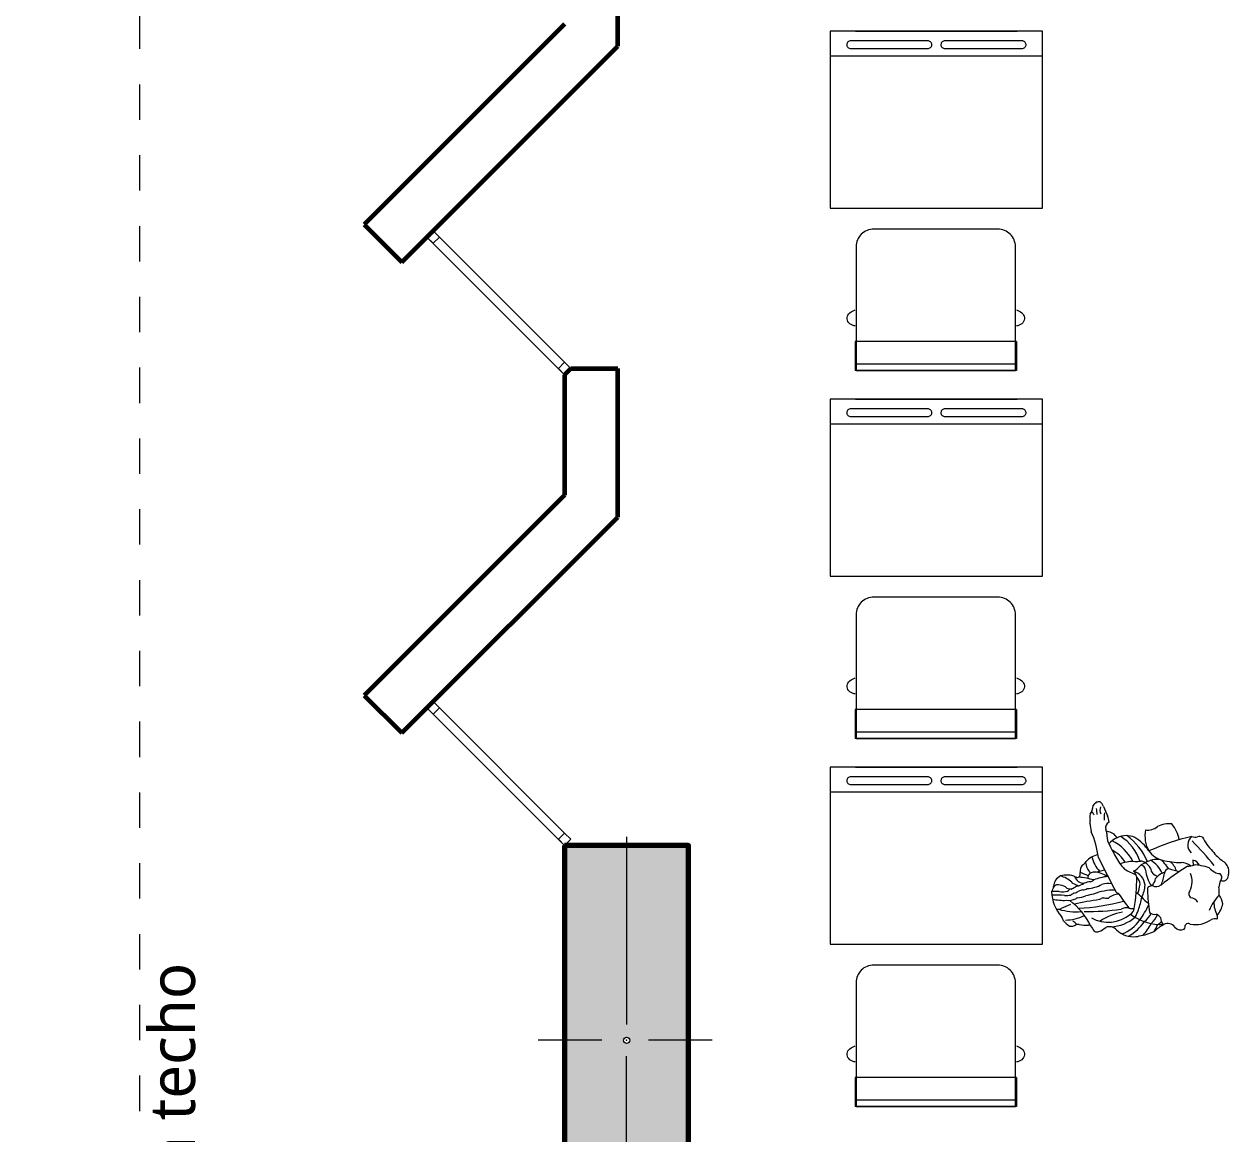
# Model space of a CAD drawing. Header units: millimetres. Extents: x 1 to 121, y 0 to 90.
# Drawn here: x 11.057 to 14.479, y 24.639 to 27.773 of the extents above; entities that cross this region are included whole.
import ezdxf
from ezdxf import colors
from ezdxf.entities.mleader import LeaderData, LeaderLine
from ezdxf.math import Vec2, Vec3

# ---------------------------------------------------------------- set-up
doc = ezdxf.new("R2010")
doc.units = ezdxf.units.MM
doc.linetypes.add('DASHED2', pattern=[0.375, 0.25, -0.125])
doc.linetypes.add('HIDDEN2', pattern=[0.1875, 0.125, -0.0625])
for name, color, linetype, lineweight in [('COLUMNAS 50', 32, 'Continuous', 70), ('Equipamiento SR', 23, 'Continuous', 0), ('GRAFO 02', 7, 'Continuous', 20), ('letras sr', 7, 'Continuous', 5), ('MOBILIARIO_Pluma_Nº__41', 7, 'Continuous', 20), ('Muros el', 144, 'Continuous', 60), ('PERSONAS', 8, 'Continuous', 0), ('proyecciones', 1, 'DASHED2', 5), ('Vanos', 140, 'Continuous', 5)]:
    doc.layers.add(name, color=color, linetype=linetype, lineweight=lineweight)
doc.layers.add('MOBILIARIO_Pluma_Nº__61', color=7, linetype='Continuous', lineweight=20, true_color=0x6a6a6a)
doc.styles.add('Generales', font='trebuc.ttf', dxfattribs={"height": 0.1})

# ---------------------------------------------------------------- blocks, each defined once
blk = doc.blocks.new('Columna 1.10 x0.30')
at = {"true_color": 0xc7c8ca}
h = blk.add_hatch(color=9, dxfattribs=at)
h.dxf.hatch_style = 1
h.paths.add_polyline_path([(-234.8493, 113.8066), (-235.9493, 113.8066), (-235.9493, 113.4566), (-234.8493, 113.4566)])
h.paths.add_polyline_path([(-235.3906, 113.6316, -1), (-235.408, 113.6316, -1)], flags=16)
at = {"layer": 'COLUMNAS 50', "color": 1, "linetype": 'Continuous', "lineweight": 5}
for p, q in [((-235.3993, 113.8732), (-235.3993, 113.6932)), ((-235.9743, 113.6316), (-235.4443, 113.6316)), ((-234.8243, 113.6316), (-235.3543, 113.6316)), ((-235.3993, 113.5616), (-235.3993, 113.3816))]:
    blk.add_line(p, q, dxfattribs=at)
at = {"layer": 'COLUMNAS 50', "linetype": 'Continuous'}
blk.add_lwpolyline([(-235.9493, 113.4566), (-234.8493, 113.4566), (-234.8493, 113.8066), (-235.9493, 113.8066)], close=True, dxfattribs=at)
at = {"layer": 'COLUMNAS 50', "color": 1, "linetype": 'Continuous', "lineweight": 5}
blk.add_circle((-235.3993, 113.6316), 0.00871, dxfattribs=at)
blk.add_point((-235.3993, 113.6316), dxfattribs=at)
blk = doc.blocks.new('School Desk 2')
at = {"layer": 'Equipamiento SR', "linetype": 'Continuous'}
for p, q in [((0.1995, 0.3017), (0.6995, 0.3017)), ((0.1995, -0.2983), (0.1995, 0.3017)), ((0.629, 0.3017), (0.629, -0.2983)), ((0.6995, 0.3017), (0.6995, -0.2983)), ((-0.1265, 0.2428), (-0.129, 0.2394)), ((-0.1236, 0.2457), (-0.1265, 0.2428)), ((-0.1203, 0.2479), (-0.1236, 0.2457)), ((-0.1168, 0.2494), (-0.1203, 0.2479)), ((-0.113, 0.2502), (-0.1168, 0.2494)), ((-0.1092, 0.2502), (-0.113, 0.2502)), ((-0.1055, 0.2494), (-0.1092, 0.2502)), ((-0.1019, 0.2479), (-0.1055, 0.2494)), ((-0.0987, 0.2457), (-0.1019, 0.2479)), ((-0.0957, 0.2428), (-0.0987, 0.2457)), ((-0.0933, 0.2394), (-0.0957, 0.2428)), ((0.6507, 0.2435), (0.651, 0.2457)), ((0.6507, 0.2424), (0.6507, 0.2435)), ((0.6507, 0.027), (0.6507, 0.2424)), ((0.651, 0.2457), (0.6517, 0.2477)), ((0.6517, 0.2477), (0.6526, 0.2497)), ((0.6526, 0.2497), (0.6539, 0.2514)), ((0.6539, 0.2514), (0.6553, 0.2528)), ((0.6553, 0.2528), (0.657, 0.2539)), ((0.657, 0.2539), (0.6587, 0.2546)), ((0.6587, 0.2546), (0.6606, 0.255)), ((0.6606, 0.255), (0.6625, 0.255)), ((0.6625, 0.255), (0.6644, 0.2546)), ((0.6644, 0.2546), (0.6662, 0.2539)), ((0.6662, 0.2539), (0.6678, 0.2528)), ((0.6678, 0.2528), (0.6693, 0.2514)), ((0.6693, 0.2514), (0.6705, 0.2497)), ((0.6705, 0.2497), (0.6714, 0.2477)), ((0.6714, 0.2477), (0.6721, 0.2457)), ((0.6721, 0.2457), (0.6724, 0.2435)), ((0.6724, 0.2435), (0.6724, 0.2424)), ((0.6724, 0.2424), (0.6724, 0.027)), ((-0.241, 0.228), (-0.2591, 0.228)), ((-0.2591, 0.228), (-0.2591, -0.228)), ((-0.1767, 0.228), (-0.241, 0.228)), ((-0.241, 0.228), (-0.241, -0.228)), ((-0.1767, 0.228), (-0.1767, -0.228)), ((-0.1322, 0.2314), (-0.1327, 0.228)), ((-0.1309, 0.2356), (-0.1322, 0.2314)), ((-0.129, 0.2394), (-0.1309, 0.2356)), ((-0.0924, 0.2375), (-0.0933, 0.2394)), ((-0.0876, 0.228), (-0.0924, 0.2375)), ((0.6995, -0.2263), (0.6995, 0.2297)), ((0.6507, 0.0259), (0.6507, 0.027)), ((0.651, 0.0238), (0.6507, 0.0259)), ((0.6517, 0.0217), (0.651, 0.0238)), ((0.6526, 0.0198), (0.6517, 0.0217)), ((0.6539, 0.0181), (0.6526, 0.0198)), ((0.6553, 0.0166), (0.6539, 0.0181)), ((0.657, 0.0155), (0.6553, 0.0166)), ((0.6587, 0.0148), (0.657, 0.0155)), ((0.6606, 0.0144), (0.6587, 0.0148)), ((0.6625, 0.0144), (0.6606, 0.0144)), ((0.6644, 0.0148), (0.6625, 0.0144)), ((0.6662, 0.0155), (0.6644, 0.0148)), ((0.6678, 0.0166), (0.6662, 0.0155)), ((0.6693, 0.0181), (0.6678, 0.0166)), ((0.6705, 0.0198), (0.6693, 0.0181)), ((0.6714, 0.0217), (0.6705, 0.0198)), ((0.6721, 0.0238), (0.6714, 0.0217)), ((0.6724, 0.0259), (0.6721, 0.0238)), ((0.6724, 0.027), (0.6724, 0.0259)), ((0.6507, -0.0225), (0.651, -0.0203)), ((0.6507, -0.0236), (0.6507, -0.0225)), ((0.6507, -0.2389), (0.6507, -0.0236)), ((0.651, -0.0203), (0.6517, -0.0182)), ((0.6517, -0.0182), (0.6526, -0.0163)), ((0.6526, -0.0163), (0.6539, -0.0146)), ((0.6539, -0.0146), (0.6553, -0.0132)), ((0.6553, -0.0132), (0.657, -0.0121)), ((0.657, -0.0121), (0.6587, -0.0113)), ((0.6587, -0.0113), (0.6606, -0.0109)), ((0.6606, -0.0109), (0.6625, -0.0109)), ((0.6625, -0.0109), (0.6644, -0.0113)), ((0.6644, -0.0113), (0.6662, -0.0121)), ((0.6662, -0.0121), (0.6678, -0.0132)), ((0.6678, -0.0132), (0.6693, -0.0146)), ((0.6693, -0.0146), (0.6705, -0.0163)), ((0.6705, -0.0163), (0.6714, -0.0182)), ((0.6714, -0.0182), (0.6721, -0.0203)), ((0.6721, -0.0203), (0.6724, -0.0225)), ((0.6724, -0.0225), (0.6724, -0.0236)), ((0.6724, -0.0236), (0.6724, -0.2389)), ((-0.241, -0.228), (-0.2591, -0.228)), ((-0.1767, -0.228), (-0.241, -0.228)), ((-0.1327, -0.228), (-0.1322, -0.2314)), ((-0.1322, -0.2314), (-0.1309, -0.2356)), ((-0.1309, -0.2356), (-0.129, -0.2394)), ((-0.129, -0.2394), (-0.1265, -0.2428)), ((-0.0957, -0.2428), (-0.0933, -0.2394)), ((-0.0933, -0.2394), (-0.0924, -0.2375)), ((-0.0924, -0.2375), (-0.0876, -0.228)), ((0.6507, -0.24), (0.6507, -0.2389)), ((0.6724, -0.2389), (0.6724, -0.24)), ((-0.1265, -0.2428), (-0.1236, -0.2457)), ((-0.1236, -0.2457), (-0.1203, -0.2479)), ((-0.1203, -0.2479), (-0.1168, -0.2494)), ((-0.1168, -0.2494), (-0.113, -0.2502)), ((-0.113, -0.2502), (-0.1092, -0.2502)), ((-0.1092, -0.2502), (-0.1055, -0.2494)), ((-0.1055, -0.2494), (-0.1019, -0.2479)), ((-0.1019, -0.2479), (-0.0987, -0.2457)), ((-0.0987, -0.2457), (-0.0957, -0.2428)), ((0.651, -0.2422), (0.6507, -0.24)), ((0.6517, -0.2443), (0.651, -0.2422)), ((0.6526, -0.2462), (0.6517, -0.2443)), ((0.6539, -0.2479), (0.6526, -0.2462)), ((0.6553, -0.2493), (0.6539, -0.2479)), ((0.657, -0.2505), (0.6553, -0.2493)), ((0.6587, -0.2512), (0.657, -0.2505)), ((0.6606, -0.2516), (0.6587, -0.2512)), ((0.6625, -0.2516), (0.6606, -0.2516)), ((0.6644, -0.2512), (0.6625, -0.2516)), ((0.6662, -0.2505), (0.6644, -0.2512)), ((0.6678, -0.2493), (0.6662, -0.2505)), ((0.6693, -0.2479), (0.6678, -0.2493)), ((0.6705, -0.2462), (0.6693, -0.2479)), ((0.6714, -0.2443), (0.6705, -0.2462)), ((0.6721, -0.2422), (0.6714, -0.2443)), ((0.6724, -0.24), (0.6721, -0.2422)), ((0.6995, -0.2983), (0.1995, -0.2983)), ((0.629, -0.2833), (0.6295, -0.2833))]:
    blk.add_line(p, q, dxfattribs=at)
blk.add_lwpolyline([(-0.2591, 0.225), (0.0909, 0.225, -0.414214), (0.1409, 0.175), (0.1409, -0.175, -0.414214), (0.0909, -0.225), (-0.2591, -0.225), (-0.2591, 0.225)], format="xyb", dxfattribs=at)
blk = doc.blocks.new('A$C64873CB9')
at = {"layer": 'MOBILIARIO_Pluma_Nº__41', "linetype": 'Continuous', "lineweight": 0, "true_color": 0x000000}
h = blk.add_hatch(color=18, dxfattribs=at)
h.paths.add_polyline_path([(0.1, 1.2), (0.1, 1.2), (0.1, 1.2), (0.1, 1.2), (0.1, 1.2), (0.1, 1.1), (0.1, 1.1), (0.1, 1.1), (0, 1.1), (0, 1.1), (0, 1), (0, 1), (0, 0.9), (0, 0.8), (0, 0.8), (0.1, 0.7), (0.1, 0.7), (0.1, 0.7), (0.2, 0.7), (0.3, 0.7), (0.3, 0.7), (0.3, 0.8), (0.4, 0.8), (0.4, 0.8), (0.4, 0.9), (0.4, 0.9), (0.4, 1), (0.3, 1.1), (0.3, 1.1), (0.3, 1.1), (0.3, 1.1), (0.3, 1.1), (0.3, 1.1), (0.3, 1.1), (0.3, 1.1), (0.3, 1.1), (0.3, 1.1), (0.3, 1.1), (0.3, 1.1), (0.3, 1.1), (0.3, 1.1), (0.3, 1.1), (0.3, 1.1), (0.3, 1.1), (0.3, 1.1), (0.3, 1.1), (0.3, 1.1), (0.3, 1.1), (0.3, 1.1), (0.3, 1.1), (0.3, 1.1), (0.3, 1.1), (0.3, 1.1), (0.3, 1.1), (0.3, 1.1), (0.3, 1.1), (0.3, 1.1), (0.3, 1.1), (0.3, 1.1), (0.3, 1.2), (0.3, 1.2), (0.3, 1.2), (0.3, 1.2), (0.3, 1.2), (0.3, 1.2), (0.3, 1.2), (0.3, 1.2), (0.3, 1.2), (0.3, 1.3), (0.3, 1.3), (0.3, 1.3), (0.3, 1.3), (0.3, 1.3), (0.3, 1.3), (0.3, 1.3), (0.3, 1.3), (0.2, 1.3), (0.2, 1.4), (0.1, 1.3), (0.1, 1.3), (0.1, 1.3), (0.1, 1.3), (0.1, 1.2), (0.1, 1.2), (0.1, 1.2), (0.1, 1.2), (0.1, 1.2)])
h.paths.add_polyline_path([(0.1, 1.2), (0.1, 1.3), (0.1, 1.3), (0.1, 1.3), (0.1, 1.3), (0.2, 1.3), (0.2, 1.3), (0.2, 1.3), (0.2, 1.3), (0.2, 1.3), (0.2, 1.3), (0.2, 1.3), (0.2, 1.3), (0.2, 1.3), (0.2, 1.3), (0.2, 1.3), (0.2, 1.3), (0.3, 1.2), (0.3, 1.2), (0.2, 1.2), (0.2, 1.2), (0.2, 1.1), (0.2, 1.1), (0.2, 1.1), (0.2, 1.1), (0.2, 1.1), (0.2, 1.1), (0.2, 1.1), (0.2, 1.1), (0.2, 1), (0.2, 1), (0.2, 1.1), (0.2, 1.1), (0.1, 1.1), (0.1, 1.1), (0.1, 1.1), (0.1, 1.1), (0.1, 1.1), (0.1, 1.1), (0.1, 1.1), (0.1, 1.1), (0.1, 1.1), (0.1, 1.1), (0.2, 1.1), (0.1, 1.2)], flags=0)
for points in [[(0.1, 0), (0.1, 0), (0.1, 0), (0.1, 0), (0.1, 0), (0.1, 0), (0.2, 0), (0.2, 0), (0.2, 0), (0.2, 0.1), (0.2, 0.1), (0.2, 0.1), (0.2, 0.1), (0.2, 0.1), (0.2, 0.1), (0.2, 0.1), (0.2, 0.1), (0.2, 0.1), (0.2, 0.1), (0.2, 0.1), (0.2, 0.1), (0.2, 0.1), (0.2, 0.1), (0.1, 0.1), (0.1, 0.1), (0.1, 0.1), (0.1, 0.1), (0.1, 0.1), (0.1, 0.1), (0.1, 0.1), (0.1, 0.1), (0.1, 0.1), (0.1, 0.1), (0.1, 0.1), (0.1, 0.1), (0.1, 0.1)], [(0.2, 1.2), (0.2, 1.2), (0.2, 1.2), (0.2, 1.2)], [(0.2, 0.1), (0.2, 0.1), (0.2, 0), (0.2, 0), (0.2, 0), (0.2, 0), (0.2, 0), (0.3, 0), (0.3, 0.1), (0.2, 0.1), (0.2, 0.1), (0.2, 0.1), (0.2, 0.1), (0.2, 0.1), (0.2, 0.1), (0.2, 0.1), (0.2, 0.1), (0.2, 0.1), (0.2, 0.1), (0.2, 0.1), (0.2, 0.1), (0.2, 0.1), (0.2, 0.1), (0.2, 0.1), (0.2, 0.1), (0.2, 0.1), (0.2, 0.1), (0.2, 0.1), (0.2, 0.1), (0.2, 0.1), (0.2, 0.1), (0.2, 0.1), (0.2, 0.1), (0.2, 0.1), (0.2, 0.1), (0.2, 0.1), (0.2, 0.1)]]:
    blk.add_hatch(color=18, dxfattribs=at).paths.add_polyline_path(points)
at = {"layer": 'MOBILIARIO_Pluma_Nº__61', "linetype": 'Continuous', "lineweight": 0, "true_color": 0x353535}
for points in [[(0.1, 0.7), (0, 0.7), (0, 0.7), (0, 0.6), (0, 0.6), (0, 0.6), (0, 0.5), (0, 0.5), (0, 0.5), (0, 0.5), (0, 0.5), (0, 0.5), (0, 0.5), (0.1, 0.5), (0.1, 0.5), (0.1, 0.5), (0.1, 0.5), (0.1, 0.5), (0.2, 0.5), (0.2, 0.5), (0.2, 0.4), (0.2, 0.4), (0.2, 0.3), (0.2, 0.3), (0.2, 0.2), (0.2, 0.2), (0.2, 0.2), (0.2, 0.1), (0.2, 0.1), (0.2, 0.1), (0.2, 0.1), (0.2, 0.1), (0.2, 0.1), (0.2, 0.1), (0.2, 0.1), (0.2, 0.1), (0.2, 0.1), (0.2, 0.1), (0.2, 0.1), (0.2, 0.1), (0.2, 0.1), (0.2, 0.1), (0.2, 0.1), (0.2, 0.1), (0.2, 0.1), (0.2, 0.1), (0.2, 0.1), (0.2, 0.1), (0.2, 0.1), (0.2, 0.1), (0.2, 0.1), (0.2, 0.1), (0.2, 0.1), (0.2, 0.1), (0.2, 0.1), (0.2, 0.1), (0.2, 0.1), (0.2, 0.1), (0.2, 0.1), (0.3, 0.2), (0.3, 0.2), (0.3, 0.2), (0.3, 0.3), (0.3, 0.3), (0.3, 0.3), (0.3, 0.3), (0.3, 0.3), (0.3, 0.3), (0.2, 0.3), (0.2, 0.3), (0.2, 0.4), (0.2, 0.4), (0.2, 0.4), (0.2, 0.4), (0.2, 0.4), (0.2, 0.4), (0.2, 0.4), (0.2, 0.4), (0.2, 0.4), (0.2, 0.5), (0.3, 0.5), (0.3, 0.5), (0.3, 0.5), (0.3, 0.5), (0.3, 0.5), (0.3, 0.5), (0.3, 0.5), (0.3, 0.5), (0.3, 0.5), (0.3, 0.5), (0.3, 0.5), (0.3, 0.5), (0.4, 0.5), (0.4, 0.5), (0.4, 0.6), (0.3, 0.8), (0.3, 0.7), (0.3, 0.7), (0.2, 0.7), (0.1, 0.7), (0.1, 0.7)], [(0.2, 1.2), (0.2, 1.2), (0.2, 1.3), (0.2, 1.3), (0.2, 1.2), (0.2, 1.2), (0.2, 1.2), (0.2, 1.2), (0.1, 1.2), (0.1, 1.2), (0.2, 1.2), (0.2, 1.2), (0.2, 1.2)], [(0.1, 0.3), (0.1, 0.3), (0.1, 0.3), (0.1, 0.2), (0.1, 0.2), (0.1, 0.2), (0.1, 0.1), (0.1, 0.1), (0.1, 0.1), (0.1, 0.1), (0.1, 0.1), (0.1, 0.1), (0.1, 0.1), (0.1, 0.1), (0.1, 0.1), (0.1, 0.1), (0.1, 0.1), (0.2, 0.1), (0.2, 0.1), (0.2, 0.1), (0.2, 0.1), (0.2, 0.1), (0.2, 0.1), (0.2, 0.1), (0.2, 0.1), (0.2, 0.1), (0.2, 0.1), (0.2, 0.1), (0.2, 0.1), (0.2, 0.2), (0.2, 0.2), (0.2, 0.2), (0.2, 0.3), (0.2, 0.3), (0.1, 0.3), (0.1, 0.3)], [(0.2, 1.2), (0.2, 1.2), (0.2, 1.2), (0.2, 1.2), (0.2, 1.2), (0.2, 1.2), (0.2, 1.2)]]:
    blk.add_hatch(color=250, dxfattribs=at).paths.add_polyline_path(points)
at = {"layer": 'MOBILIARIO_Pluma_Nº__61', "linetype": 'Continuous', "lineweight": 0, "true_color": 0x1a1a1a}
for points in [[(0.1, 1.3), (0.1, 1.2), (0.1, 1.2), (0.2, 1.1), (0.1, 1.1), (0.1, 1.1), (0.1, 1.1), (0.1, 1.1), (0.1, 1.1), (0.1, 1.1), (0.1, 1.1), (0.1, 1.1), (0.1, 1.1), (0.1, 1.1), (0.1, 1.1), (0.1, 1.1), (0.1, 1.1), (0.2, 1.1), (0.2, 1.1), (0.2, 1), (0.2, 1), (0.2, 1.1), (0.2, 1.1), (0.2, 1.1), (0.2, 1.1), (0.2, 1.1), (0.2, 1.1), (0.2, 1.1), (0.2, 1.1), (0.2, 1.1), (0.2, 1.1), (0.2, 1.1), (0.2, 1.1), (0.2, 1.1), (0.2, 1.1), (0.2, 1.1), (0.2, 1.2), (0.2, 1.2), (0.3, 1.2), (0.3, 1.2), (0.2, 1.3), (0.2, 1.3), (0.2, 1.3), (0.2, 1.3), (0.2, 1.3), (0.2, 1.3), (0.2, 1.3), (0.2, 1.3), (0.2, 1.3), (0.2, 1.3), (0.2, 1.3), (0.2, 1.3), (0.2, 1.3), (0.2, 1.3), (0.2, 1.3), (0.1, 1.3), (0.1, 1.3), (0.1, 1.3)], [(0.1, 0.3), (0.1, 0.3), (0.2, 0.3), (0.2, 0.3), (0.2, 0.2), (0.2, 0.3), (0.2, 0.3), (0.2, 0.3), (0.2, 0.3), (0.2, 0.3), (0.2, 0.3), (0.2, 0.3), (0.2, 0.3), (0.2, 0.3), (0.2, 0.3), (0.2, 0.3), (0.2, 0.3), (0.2, 0.3), (0.2, 0.3), (0.2, 0.4), (0.2, 0.4), (0.2, 0.5), (0.2, 0.5), (0.1, 0.5), (0.1, 0.5), (0.1, 0.5), (0.1, 0.5), (0.1, 0.4), (0.1, 0.3), (0.1, 0.3)], [(0.3, 0.3), (0.3, 0.3), (0.3, 0.3), (0.3, 0.3), (0.3, 0.3), (0.3, 0.3), (0.3, 0.4), (0.3, 0.4), (0.3, 0.5), (0.2, 0.5), (0.2, 0.4), (0.2, 0.4), (0.2, 0.4), (0.2, 0.4), (0.2, 0.4), (0.2, 0.3), (0.2, 0.3), (0.3, 0.3)]]:
    blk.add_hatch(color=250, dxfattribs=at).paths.add_polyline_path(points)
blk = doc.blocks.new('A$C11437024')
at = {"layer": 'PERSONAS'}
blk.add_line((0.1298, 0.3846), (0.1446, 0.3866), dxfattribs=at)
for centre, radius, start, end in [((0.1523, 0.4569), 0.0324, 96.882, 156.86), ((0.157, 0.4372), 0.0525, 86.4235, 99.3015), ((0.1613, 0.4732), 0.0165, 345.6512, 93.6349), ((0.2534, 0.4365), 0.0487, 104.2541, 135.2503), ((0.2373, 0.4119), 0.0719, 57.5211, 86.6767), ((0.8423, -0.2216), 0.971, 136.5528, 142.091), ((-0.0114, 0.5425), 0.1525, 315.7725, 331.461), ((0.0941, 0.4748), 0.0667, 320.5732, 338.2044), ((0.13, 0.4612), 0.0283, 336.6051, 6.3383), ((0.1698, 0.4584), 0.0131, 54.9373, 152.7352), ((0.1937, 0.5398), 0.0727, 256.9377, 271.9755), ((0.2238, 0.3665), 0.1044, 92.7271, 105.3168), ((0.2952, 0.5685), 0.124, 231.9677, 255.9598), ((0.2276, 0.541), 0.0838, 277.7875, 305.2643), ((0.2816, 0.4637), 0.0106, 61.3824, 122.437), ((0.3123, 0.47), 0.0258, 173.4969, 208.0655), ((0.2341, 0.4053), 0.0764, 356.0926, 43.5195), ((-0.0429, 0.5508), 0.1816, 305.2918, 320.8274), ((0.2998, 0.4039), 0.1569, 169.5339, 177.986), ((0.2621, 0.3929), 0.0261, 126.8695, 182.2899), ((0.0829, 0.3976), 0.0214, 166.5048, 203.4343), ((0.0324, 0.3788), 0.0325, 350.0382, 18.4343), ((0.0857, 0.3935), 0.0294, 223.5547, 326.702), ((0.1542, 0.383), 0.0245, 119.3554, 176.2752), ((0.1844, 0.3568), 0.0438, 148.6384, 184.9699), ((0.1814, 0.4002), 0.0394, 166.5386, 195.544), ((0.0338, 0.3444), 0.1187, 13.4206, 22.4311), ((0.197, 0.3311), 0.0592, 70.1892, 119.0618), ((0.2238, 0.3998), 0.0147, 242.758, 326.8439), ((0.3204, 0.3956), 0.011, 156.0021, 231.666), ((0.3146, 0.351), 0.0361, 70.6357, 91.5582), ((0.3076, 0.3731), 0.0224, 318.7601, 31.9717), ((0.6378, 0.58), 0.6095, 199.8274, 211.8892), ((-0.0772, 0.3241), 0.22, 353.3999, 7.5471), ((0.1892, 0.2937), 0.0538, 115.3761, 149.7639), ((0.74, 0.8514), 0.7609, 219.0608, 225.985), ((0.0273, 0.3544), 0.1393, 345.6784, 358.6971), ((0.3409, 0.3406), 0.0243, 132.8403, 216.4412), ((0.1081, 0.2441), 0.0993, 107.6447, 136.4037), ((0.1026, 0.3126), 0.0665, 180, 216.3547), ((0.2115, 0.2544), 0.081, 127.1591, 151.1093), ((0.175, 0.3228), 0.013, 192.9949, 281.1959), ((0.212, 0.3216), 0.0386, 197.829, 244.5816), ((0.164, 0.1245), 0.186, 75.3697, 85.8152), ((0.3631, 0.2683), 0.0762, 142.269, 153.4417), ((0.3018, 0.3376), 0.0227, 272.7271, 329.6195), ((0.1734, 0.3027), 0.1498, 330.7643, 9.0047), ((0.302, 0.2972), 0.0242, 29.4297, 60.8306), ((0.4211, 0.3962), 0.1219, 215.0772, 230.5711), ((0.3009, 0.211), 0.1006, 64.8521, 77.3012), ((0.0812, 0.3039), 0.0603, 310.3644, 355.1805), ((0.1997, 0.2908), 0.0591, 177.3475, 221.1866), ((0.2189, 0.2358), 0.079, 121.1508, 157.4498), ((0.1616, 0.2936), 0.026, 284.5599, 356.0299), ((0.1555, 0.3436), 0.0903, 282.4171, 312.9356), ((0.1851, 0.2177), 0.0699, 64.9856, 81.4694), ((0.1933, 0.2879), 0.0242, 341.3328, 42.2653), ((0.2398, 0.2844), 0.0239, 190.3019, 217.9766), ((0.1494, 0.7782), 0.5165, 279.1328, 286.0747), ((0.2062, 0.3023), 0.0661, 314.309, 335.7895), ((0.2003, 0.0478), 0.2398, 61.0834, 72.5463), ((0.2733, 0.2947), 0.023, 326.3178, 19.6838), ((0.2619, 0.2056), 0.0875, 48.538, 67.8925), ((0.261, 0.2066), 0.1045, 53.7584, 70.2621), ((0.2765, 0.1587), 0.1399, 54.2091, 70.7334), ((0.2181, 0.2216), 0.1492, 15.5663, 32.6229), ((0.0164, 0.2406), 0.0462, 0.3871, 44.9989), ((0.0693, 0.3244), 0.0837, 265.4518, 307.5184), ((0.2363, 0.1079), 0.1723, 119.7356, 151.2029), ((0.2065, 0.16), 0.1305, 131.3504, 155.6464), ((0.1743, 0.2402), 0.0224, 148.781, 185.7697), ((0.1844, 0.2418), 0.0311, 121.4204, 160.8291), ((0.2097, 0.2815), 0.0621, 208.55, 223.9591), ((0.1803, 0.2384), 0.0179, 107.8355, 171.7022), ((0.2274, 0.2151), 0.0455, 102.6791, 170.8703), ((0.2234, 0.2141), 0.0317, 101.7939, 142.4598), ((0.2169, 0.1348), 0.1103, 75.4955, 90), ((0.2224, 0.1602), 0.0994, 72.4903, 92.8985), ((0.2275, 0.2786), 0.011, 233.6076, 290.6812), ((0.4224, 0.1477), 0.2011, 147.7455, 153.4651), ((0.2369, -0.004), 0.2594, 78.3079, 86.5936), ((0.2658, 0.1424), 0.1102, 65.9145, 77.5929), ((0.2355, 0.1591), 0.1128, 10.1492, 48.1222), ((0.2706, 0.1648), 0.1035, 27.4718, 63.8299), ((0.2562, 0.1471), 0.1394, 37.5334, 62.8336), ((0.2994, 0.2367), 0.0675, 323.1286, 13.7499), ((0.347, 0.2514), 0.018, 4.2079, 34.8719), ((0.1435, 0.1967), 0.0585, 163.0006, 213.7511), ((0.2112, 0.1152), 0.1348, 115.9055, 154.3103), ((0.233, 0.1064), 0.1353, 125.1949, 160.7785), ((-0.0367, 0.2002), 0.1925, 2.3082, 11.3102), ((-0.3081, 0.021), 0.5, 18.6589, 21.9611), ((0.1327, 0.1859), 0.0617, 36.1707, 58.3696), ((-0.0047, 0.2794), 0.2025, 335.7301, 346.1296), ((0.2092, 0.201), 0.0342, 108.6439, 141.5447), ((0.267, -0.2702), 0.5082, 87.7933, 97.7647), ((-0.1349, 0.6478), 0.5996, 310.1776, 314.9011), ((-0.2218, -0.0069), 0.5353, 9.4888, 23.3549), ((0.2255, 0.2231), 0.0627, 0, 13.4204), ((0.2855, 0.2125), 0.0252, 42.5656, 87.7095), ((0.3272, 0.2238), 0.0406, 183.1962, 213.6195), ((0.4504, 0.2524), 0.1564, 197.4007, 222.5066), ((0.2368, 0.1571), 0.0989, 338.6422, 47.0988), ((0.2239, 0.1204), 0.0985, 130.1736, 159.8997), ((0.0496, 0.3041), 0.1692, 305.6375, 320.3542), ((-1.7284, 2.9669), 3.4156, 303.4993, 305.3548), ((0.3884, 0.1918), 0.1467, 185.709, 209.861), ((0.2864, 0.1691), 0.0402, 149.0686, 162.4735), ((0.2934, 0.1932), 0.041, 184.095, 230.2534), ((-0.355, 0.0229), 0.6725, 6.4626, 15.3937), ((0.3736, 0.1781), 0.0271, 138.241, 209.2502), ((0.1172, 0.1358), 0.0361, 128.2323, 183.1562), ((0.0858, 0.1866), 0.0526, 271.2396, 299.6031), ((0.1487, 0.1957), 0.0624, 210.3274, 237.4277), ((-0.2382, 0.6754), 0.6388, 303.2173, 307.2149), ((-0.0913, 0.0267), 0.3032, 16.4777, 22.0785), ((0.2638, 0.1191), 0.0647, 150.8382, 185.6631), ((0.2743, 0.1615), 0.0678, 187.5743, 205.9127), ((0.2826, 0.1634), 0.057, 177.8732, 205.7862), ((0.1302, 0.0728), 0.1207, 12.4848, 33.0401), ((0.1204, 0.1438), 0.1479, 1.0287, 6.9521), ((0.3655, 0.2034), 0.1128, 210.376, 215.9745), ((1.52, 0.5006), 1.2977, 196.2608, 199.4525), ((0.2981, 0.1096), 0.0758, 29.4773, 46.8403), ((0.352, 0.1397), 0.0141, 336.5701, 31.0585), ((0.0438, 0.0685), 0.0562, 124.507, 141.2476), ((0.0458, 0.1107), 0.0463, 188.7466, 202.5395), ((-0.6892, 1.3394), 1.4111, 299.7931, 300.9623), ((0.0203, 0.1306), 0.0251, 255.6781, 303.6407), ((0.03, 0.2437), 0.1242, 270, 279.5267), ((0.0658, 0.0775), 0.0594, 101.0403, 119.148), ((0.0693, 0.1462), 0.0182, 215.1331, 289.7688), ((0.0958, 0.0973), 0.0378, 103.5697, 122.6766), ((0.2265, -0.1447), 0.2724, 104.8302, 120.7083), ((0.2063, 0.1357), 0.0601, 198.5962, 236.3861), ((0.1304, 0.1782), 0.0823, 289.2467, 321.515), ((0.2585, 0.1275), 0.0608, 194.0346, 205.0342), ((0.3268, 0.1734), 0.1209, 200.0692, 209.3302), ((0.4569, 0.0798), 0.2379, 171.6953, 182.1191), ((0.2007, 0.0934), 0.0293, 22.3771, 44.9964), ((0.3023, 0.1236), 0.0768, 194.321, 207.0652), ((0.4866, 0.1879), 0.2358, 197.0358, 202.6239), ((0.4559, -0.0409), 0.1933, 122.7719, 150.5826), ((0.355, 0.1175), 0.00556, 132.6025, 204.7764), ((0.2842, 0.0978), 0.068, 352.6472, 14.8567), ((0.2798, 0.2142), 0.1169, 307.6461, 316.7196), ((0.2317, 0.3598), 0.3515, 229.4003, 231.4835), ((0.0188, 0.0476), 0.0377, 58.324, 99.0574), ((0.0596, -0.0259), 0.1276, 100.0678, 108.0032), ((0.0563, 0.0638), 0.0322, 121.667, 142.3042), ((0.042, 0.1127), 0.0332, 263.9913, 293.5), ((0.0604, 0.068), 0.0152, 75.4702, 109.9821), ((0.0187, 0.2788), 0.2013, 283.0686, 289.9384), ((0.163, 0.0631), 0.0247, 30.9716, 66.0387), ((0.1622, 0.1376), 0.0546, 283.7191, 318.8892), ((0.1979, 0.0999), 0.0277, 240.2565, 286.0587), ((0.2151, 0.1118), 0.0155, 220.5977, 288.4761), ((0.372, 0.0401), 0.1696, 160.5203, 168.7249), ((0.2101, 0.0487), 0.025, 71.6192, 100.4909), ((0.2118, 0.0664), 0.00868, 330.4681, 43.7827), ((0.2058, 0.0848), 0.0287, 296.441, 6.4909), ((0.1806, 0.0446), 0.0691, 20.7924, 39.5846), ((0.1206, 0.0968), 0.1248, 340.7317, 349.3006), ((0.2651, 0.0808), 0.0231, 210.2533, 223.4796), ((0.2061, 0.0732), 0.0492, 16.1055, 31.5011), ((0.298, 0.1005), 0.0467, 196.9888, 213.4079), ((0.2219, 0.0456), 0.0472, 21.7031, 38.1537), ((0.2052, 0.0612), 0.0732, 10.7034, 29.4041), ((0.287, 0.0788), 0.0107, 201.7989, 233.3313), ((0.2431, 0.0448), 0.0453, 359.8665, 34.1111), ((0.1477, 0.0531), 0.1708, 351.0691, 12.7361), ((0.2234, 0.0324), 0.1218, 7.8091, 34.1238), ((0.3844, 0.0545), 0.0425, 139.1313, 158.894), ((0.7418, 0.1238), 0.3917, 185.0813, 186.3405), ((0.3377, 0.064), 0.0222, 356.0993, 47.9754), ((0.2844, 0.0451), 0.0673, 165.3979, 202.6109), ((0.3001, 0.0083), 0.0785, 145.1412, 171.9513), ((0.2356, 0.056), 0.00283, 269.5031, 352.8759), ((0.1663, 0.0054), 0.1013, 28.7821, 35.9063), ((0.2702, 0.0276), 0.0212, 139.4023, 167.4734), ((0.2209, 0.0513), 0.0346, 343.5061, 3.6422), ((0.2915, 0.0682), 0.0389, 201.0351, 208.5097), ((0.244, 0.0322), 0.0219, 33.4518, 52.5912), ((0.2042, 0.0217), 0.0623, 359.9418, 21.2949), ((0.3481, 0.124), 0.1024, 216.4658, 222.106), ((0.253, 0.1079), 0.1091, 278.6684, 319.3752), ((0.215, 0.0358), 0.0603, 1.9904, 18.8225), ((1.3012, 0.1295), 1.03, 185.1014, 187.1139), ((0.1394, 0.0185), 0.1513, 354.9723, 9.9377), ((0.5592, 0.1975), 0.2955, 208.1532, 213.768), ((0.3652, 0.0016), 0.0459, 113.4081, 129.804), ((0.2348, 0.134), 0.144, 321.1686, 330.2546), ((0.2509, 0.0376), 0.034, 212.7367, 275.9838), ((0.2936, 0.0212), 0.0456, 165.9654, 192.0593), ((0.2634, 0.0171), 0.0153, 200.8521, 240.4799), ((0.2544, -0.0272), 0.0311, 61.16, 90), ((0.7762, 0.0803), 0.5131, 186.5658, 189.0013), ((0.2976, 0.0234), 0.0188, 345.4007, 31.6982)]:
    blk.add_arc(centre, radius, start, end, dxfattribs=at)
at = {"layer": 'PERSONAS', "xscale": 0.002, "yscale": 0.002, "zscale": 0.002}
blk.add_blockref('A$C64873CB9', (0.1515, 0.3119), dxfattribs=at)

msp = doc.modelspace()

# ---------------------------------------------------------------- linework, layer by layer
at = {"layer": 'Muros el', "ltscale": 0.05}
for p, q in [((12.5832, 26.7835), (12.6009, 26.8012)), ((12.6009, 26.8012), (12.7332, 26.8012)), ((12.7332, 26.3813), (12.7332, 26.8012))]:
    msp.add_line(p, q, dxfattribs=at)
for points in [[(12.7332, 27.7113), (12.7332, 27.9435)], [(12.5832, 27.7734), (12.0175, 27.2078)], [(12.1236, 27.1017), (12.7332, 27.7113)], [(12.0175, 27.2078), (12.1236, 27.1017)], [(12.5832, 26.7835), (12.5832, 26.4434)], [(12.5832, 26.4434), (12.0175, 25.8777)], [(12.1236, 25.7717), (12.7332, 26.3813)], [(12.0175, 25.8777), (12.1236, 25.7717)]]:
    msp.add_lwpolyline(points, dxfattribs=at)
at = {"layer": 'proyecciones', "linetype": 'HIDDEN2', "ltscale": 0.5}
msp.add_lwpolyline([(12.5832, 10.5035), (11.3832, 10.5035), (11.3832, 29.8035), (12.5832, 29.8035)], dxfattribs=at)
at = {"layer": 'Vanos', "color": 7, "linetype": 'Continuous'}
for p, q in [((12.212, 27.1901), (12.1943, 27.1724)), ((12.5832, 26.7835), (12.1943, 27.1724)), ((12.1943, 27.1724), (12.212, 27.1547)), ((12.2297, 27.1724), (12.212, 27.1901)), ((12.2297, 27.1724), (12.212, 27.1547)), ((12.5832, 26.8189), (12.2297, 27.1724)), ((12.5832, 26.8189), (12.5655, 26.8012)), ((12.5655, 26.8012), (12.5832, 26.7835)), ((12.6009, 26.8012), (12.5832, 26.8189)), ((12.212, 25.8601), (12.1943, 25.8424)), ((12.5832, 25.4535), (12.1943, 25.8424)), ((12.1943, 25.8424), (12.212, 25.8247)), ((12.2297, 25.8424), (12.212, 25.8601)), ((12.2297, 25.8424), (12.212, 25.8247)), ((12.5832, 25.4888), (12.2297, 25.8424)), ((12.5832, 25.4888), (12.5655, 25.4712)), ((12.5655, 25.4712), (12.5832, 25.4535)), ((12.6009, 25.4712), (12.5832, 25.4888)), ((12.6009, 25.4712), (12.5832, 25.4535))]:
    msp.add_line(p, q, dxfattribs=at)

# ---------------------------------------------------------------- block references
at = {"layer": 'COLUMNAS 50', "rotation": 270}
msp.add_blockref('Columna 1.10 x0.30', (-100.8733, -210.4959), dxfattribs=at)
at = {"layer": 'Equipamiento SR', "linetype": 'Continuous', "xscale": -1, "rotation": 270.0000002109135}
for p in [(13.6315, 27.054), (13.6315, 26.0145), (13.6315, 24.9751)]:
    msp.add_blockref('School Desk 2', p, dxfattribs=at)
at = {"layer": 'GRAFO 02', "rotation": 262.6262318094812}
msp.add_blockref('A$C11437024', (13.9932, 25.5906), dxfattribs=at)

# ---------------------------------------------------------------- texts
at = {"layer": 'letras sr', "insert": (11.4093, 23.7631), "char_height": 0.115, "attachment_point": 1, "rotation": 90, "style": 'Generales'}
msp.add_mtext('{\\H1.13043x;Proyección techo} ', dxfattribs=at)

# ---------------------------------------------------------------- leaders
at = {"layer": 'letras sr'}
ml = msp.add_multileader_mtext('Standard', dxfattribs=at)
ml.set_content('Baja montante tubería \\Pde agua pluvial D=3",\\P embebida en tabiquería', color=256, style='Generales')
ml.set_leader_properties()
ml.build(insert=Vec2(0, 0))
ml.multileader.update_dxf_attribs({"text_right_attachment_type": 6, "dogleg_length": 0.36, "arrow_head_size": 0.1})
ctx = ml.context
ctx.base_point, ctx.char_height, ctx.arrow_head_size, ctx.landing_gap_size, ctx.plane_origin = Vec3(9.1674, 28.8119), 0.13, 0.1, 0.09, Vec3(7.1619, 28.0746)
ctx.right_attachment, ctx.text_align_type = 6, 2
notes = []
notes.append((ctx, [(1, (1, 1, 0), (11.4971, 28.7285), (-1, 0), 0.1826, [(0, [(12.1289, 29.1145)], 0, [])])]))
ctx.mtext.insert, ctx.mtext.rotation, ctx.mtext.alignment, ctx.mtext.flow_direction = Vec3(11.2244, 28.8953), 6.283185, 3, 5
for ctx, leaders in notes:
    for number, flags, end, landing, length, lines in leaders:
        leader = LeaderData()
        leader.index, (leader.has_last_leader_line, leader.has_dogleg_vector, leader.attachment_direction) = number, flags
        leader.last_leader_point, leader.dogleg_vector, leader.dogleg_length = Vec3(end), Vec3(landing), length
        for number, points, colour, breaks in lines:
            line = LeaderLine()
            line.index, line.vertices, line.color, line.breaks = number, Vec3.list(points), colors.encode_raw_color(colour), breaks
            leader.lines.append(line)
        ctx.leaders.append(leader)

doc.saveas('drawing.dxf')
